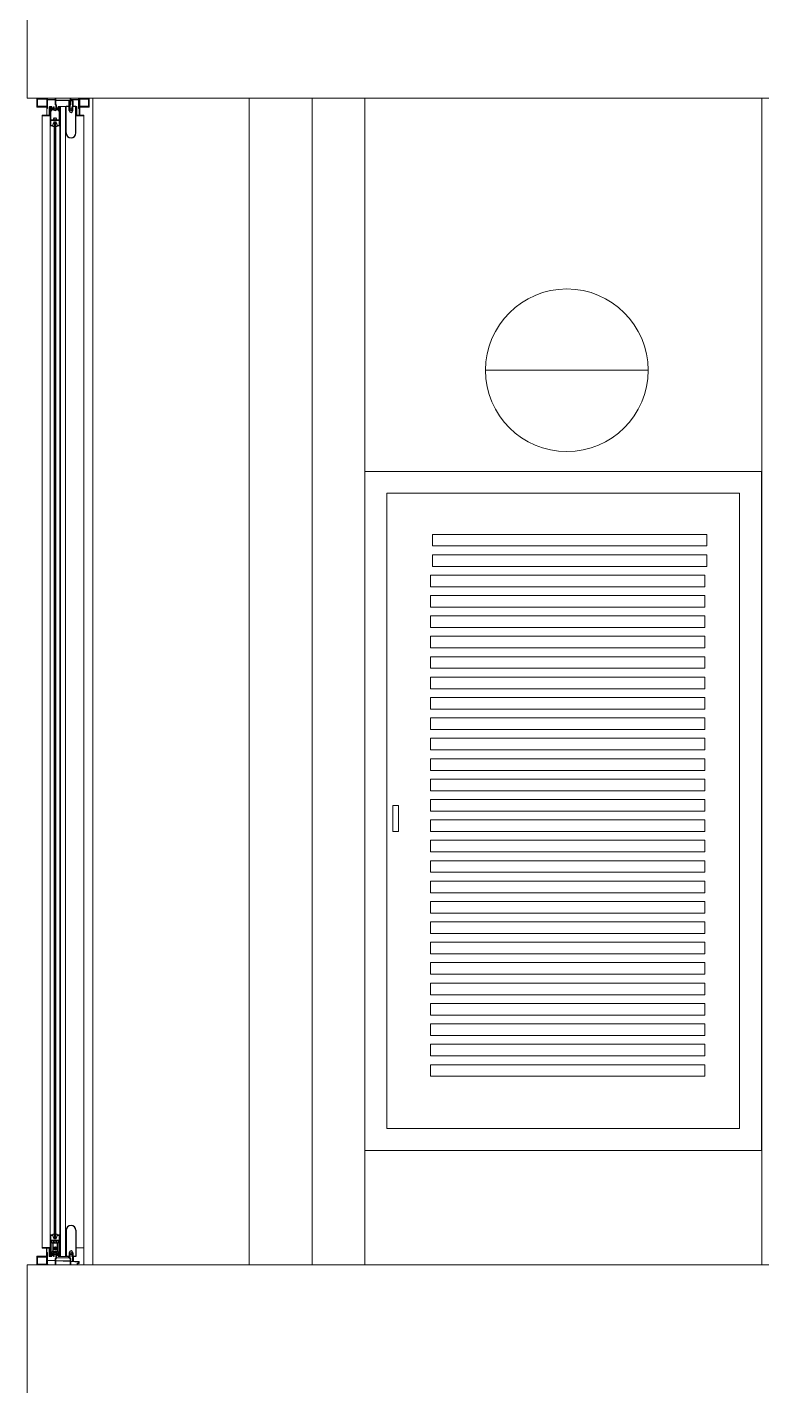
# Model space of a CAD drawing. Extents: x 1270 to 1442, y 932 to 1016.
# Drawn here: x 1407.748 to 1409.424, y 968.792 to 971.89 of the extents above; entities that cross this region are included whole.
import ezdxf

# ---------------------------------------------------------------- set-up
doc = ezdxf.new("R2010")
doc.units = 0
doc.header["$MEASUREMENT"] = 0
for name, color, linetype, lineweight in [('arquitecturapasito', 252, 'Continuous', 5), ('puertas', 34, 'Continuous', 9), ('ventanas', 4, 'Continuous', 9)]:
    doc.layers.add(name, color=color, linetype=linetype, lineweight=lineweight)
for name, color, linetype in [('GUIATAPA', 7, 'Continuous'), ('REFEREN', 1, 'Continuous'), ('VIDRIOS', 4, 'Continuous')]:
    doc.layers.add(name, color=color, linetype=linetype)

msp = doc.modelspace()

# ---------------------------------------------------------------- linework, layer by layer
at = {"layer": 'arquitecturapasito', "color": 252}
for p, q in [((1407.7484, 971.7279), (1407.7484, 972.1279)), ((1407.7484, 971.7279), (1418.9704, 971.7279)), ((1407.8983, 971.7279), (1407.8983, 969.0679)), ((1408.2545, 969.0679), (1408.2545, 971.7279)), ((1408.3983, 971.7279), (1408.3983, 969.0679)), ((1408.5185, 971.7279), (1408.5185, 969.0679)), ((1408.5186, 969.0679), (1408.5186, 971.7279)), ((1409.4235, 971.7279), (1409.4235, 969.0679)), ((1408.7935, 971.1077), (1409.1643, 971.1077)), ((1407.7484, 969.0679), (1418.9704, 969.0679)), ((1407.7484, 968.6679), (1407.7484, 969.0679))]:
    msp.add_line(p, q, dxfattribs=at)
msp.add_circle((1408.9789, 971.1077), 0.1854, dxfattribs=at)
at = {"layer": 'GUIATAPA'}
for p, q in [((1407.8375, 971.6488), (1407.8375, 971.7089)), ((1407.8442, 971.7089), (1407.8375, 971.7089)), ((1407.8442, 971.7), (1407.8442, 971.7089)), ((1407.8593, 971.7089), (1407.8525, 971.7089)), ((1407.8525, 971.7), (1407.8525, 971.7089)), ((1407.8593, 971.6488), (1407.8593, 971.7089)), ((1407.8375, 969.147), (1407.8375, 969.0869)), ((1407.8593, 969.147), (1407.8593, 969.0869)), ((1407.8442, 969.0869), (1407.8375, 969.0869)), ((1407.8442, 969.0957), (1407.8442, 969.0869)), ((1407.8525, 969.0957), (1407.8525, 969.0869)), ((1407.8593, 969.0869), (1407.8525, 969.0869))]:
    msp.add_line(p, q, dxfattribs=at)
for centre, radius, start, end in [((1407.8484, 971.7), 0.00415, 180, 0), ((1407.8484, 971.6488), 0.0109, 180, 0), ((1407.8484, 969.147), 0.0109, 0, 180), ((1407.8484, 969.0957), 0.00415, 0, 180)]:
    msp.add_arc(centre, radius, start, end, dxfattribs=at)
at = {"layer": 'puertas'}
for p, q in [((1408.5186, 969.3289), (1408.5186, 970.8773)), ((1408.5186, 970.8773), (1409.4228, 970.8773)), ((1409.4228, 969.3289), (1409.4228, 970.8773)), ((1408.5686, 969.3789), (1408.5686, 970.8273)), ((1408.5686, 970.8273), (1409.3728, 970.8273)), ((1409.3728, 969.3789), (1409.3728, 970.8273)), ((1408.6729, 970.7337), (1409.2983, 970.7337)), ((1408.6729, 970.7072), (1408.6729, 970.7337)), ((1409.2983, 970.7337), (1409.2983, 970.7072)), ((1409.2983, 970.7072), (1408.6729, 970.7072)), ((1408.6729, 970.6872), (1409.2983, 970.6872)), ((1408.6729, 970.6607), (1408.6729, 970.6872)), ((1409.2983, 970.6872), (1409.2983, 970.6607)), ((1408.6683, 970.6407), (1409.2937, 970.6407)), ((1408.6683, 970.6142), (1408.6683, 970.6407)), ((1409.2983, 970.6607), (1408.6729, 970.6607)), ((1409.2937, 970.6407), (1409.2937, 970.6142)), ((1409.2937, 970.6142), (1408.6683, 970.6142)), ((1408.6683, 970.5942), (1409.2937, 970.5942)), ((1408.6683, 970.5677), (1408.6683, 970.5942)), ((1409.2937, 970.5942), (1409.2937, 970.5677)), ((1409.2937, 970.5677), (1408.6683, 970.5677)), ((1408.6683, 970.5477), (1409.2937, 970.5477)), ((1408.6683, 970.5212), (1408.6683, 970.5477)), ((1409.2937, 970.5477), (1409.2937, 970.5212)), ((1409.2937, 970.5212), (1408.6683, 970.5212)), ((1408.6683, 970.5012), (1409.2937, 970.5012)), ((1408.6683, 970.4747), (1408.6683, 970.5012)), ((1409.2937, 970.5012), (1409.2937, 970.4747)), ((1409.2937, 970.4747), (1408.6683, 970.4747)), ((1408.6683, 970.4547), (1409.2937, 970.4547)), ((1408.6683, 970.4282), (1408.6683, 970.4547)), ((1409.2937, 970.4547), (1409.2937, 970.4282)), ((1409.2937, 970.4282), (1408.6683, 970.4282)), ((1408.6683, 970.4082), (1409.2937, 970.4082)), ((1408.6683, 970.3817), (1408.6683, 970.4082)), ((1409.2937, 970.4082), (1409.2937, 970.3817)), ((1409.2937, 970.3817), (1408.6683, 970.3817)), ((1408.6683, 970.3617), (1409.2937, 970.3617)), ((1408.6683, 970.3351), (1408.6683, 970.3617)), ((1409.2937, 970.3617), (1409.2937, 970.3351)), ((1409.2937, 970.3351), (1408.6683, 970.3351)), ((1408.6683, 970.3151), (1409.2937, 970.3151)), ((1408.6683, 970.2886), (1408.6683, 970.3151)), ((1409.2937, 970.3151), (1409.2937, 970.2886)), ((1409.2937, 970.2886), (1408.6683, 970.2886)), ((1408.6683, 970.2686), (1409.2937, 970.2686)), ((1408.6683, 970.2421), (1408.6683, 970.2686)), ((1409.2937, 970.2686), (1409.2937, 970.2421)), ((1409.2937, 970.2421), (1408.6683, 970.2421)), ((1408.6683, 970.2221), (1409.2937, 970.2221)), ((1408.6683, 970.1956), (1408.6683, 970.2221)), ((1409.2937, 970.2221), (1409.2937, 970.1956)), ((1409.2937, 970.1956), (1408.6683, 970.1956)), ((1408.6683, 970.1756), (1409.2937, 970.1756)), ((1408.6683, 970.1491), (1408.6683, 970.1756)), ((1409.2937, 970.1756), (1409.2937, 970.1491)), ((1409.2937, 970.1491), (1408.6683, 970.1491)), ((1408.5825, 970.1155), (1408.595, 970.1155)), ((1408.5825, 970.0564), (1408.5825, 970.1155)), ((1408.595, 970.1155), (1408.595, 970.0564)), ((1408.6683, 970.1291), (1409.2937, 970.1291)), ((1408.6683, 970.1026), (1408.6683, 970.1291)), ((1409.2937, 970.1291), (1409.2937, 970.1026)), ((1409.2937, 970.1026), (1408.6683, 970.1026)), ((1408.6683, 970.0826), (1409.2937, 970.0826)), ((1408.6683, 970.0561), (1408.6683, 970.0826)), ((1409.2937, 970.0826), (1409.2937, 970.0561)), ((1408.595, 970.0564), (1408.5825, 970.0564)), ((1409.2937, 970.0561), (1408.6683, 970.0561)), ((1408.6683, 970.0361), (1409.2937, 970.0361)), ((1408.6683, 970.0096), (1408.6683, 970.0361)), ((1409.2937, 970.0361), (1409.2937, 970.0096)), ((1409.2937, 970.0096), (1408.6683, 970.0096)), ((1408.6683, 969.9896), (1409.2937, 969.9896)), ((1408.6683, 969.9631), (1408.6683, 969.9896)), ((1409.2937, 969.9896), (1409.2937, 969.9631)), ((1409.2937, 969.9631), (1408.6683, 969.9631)), ((1408.6683, 969.9431), (1409.2937, 969.9431)), ((1408.6683, 969.9166), (1408.6683, 969.9431)), ((1409.2937, 969.9431), (1409.2937, 969.9166)), ((1409.2937, 969.9166), (1408.6683, 969.9166)), ((1408.6683, 969.8966), (1409.2937, 969.8966)), ((1408.6683, 969.8701), (1408.6683, 969.8966)), ((1409.2937, 969.8966), (1409.2937, 969.8701)), ((1409.2937, 969.8701), (1408.6683, 969.8701)), ((1408.6683, 969.8501), (1409.2937, 969.8501)), ((1408.6683, 969.8236), (1408.6683, 969.8501)), ((1409.2937, 969.8501), (1409.2937, 969.8236)), ((1409.2937, 969.8236), (1408.6683, 969.8236)), ((1408.6683, 969.8036), (1409.2937, 969.8036)), ((1408.6683, 969.7771), (1408.6683, 969.8036)), ((1409.2937, 969.8036), (1409.2937, 969.7771)), ((1409.2937, 969.7771), (1408.6683, 969.7771)), ((1408.6683, 969.7571), (1409.2937, 969.7571)), ((1408.6683, 969.7306), (1408.6683, 969.7571)), ((1409.2937, 969.7571), (1409.2937, 969.7306)), ((1409.2937, 969.7306), (1408.6683, 969.7306)), ((1408.6683, 969.7106), (1409.2937, 969.7106)), ((1408.6683, 969.684), (1408.6683, 969.7106)), ((1409.2937, 969.7106), (1409.2937, 969.684)), ((1409.2937, 969.684), (1408.6683, 969.684)), ((1408.6683, 969.664), (1409.2937, 969.664)), ((1408.6683, 969.6375), (1408.6683, 969.664)), ((1409.2937, 969.664), (1409.2937, 969.6375)), ((1409.2937, 969.6375), (1408.6683, 969.6375)), ((1408.6683, 969.6175), (1409.2937, 969.6175)), ((1408.6683, 969.591), (1408.6683, 969.6175)), ((1409.2937, 969.6175), (1409.2937, 969.591)), ((1409.2937, 969.591), (1408.6683, 969.591)), ((1408.6683, 969.571), (1409.2937, 969.571)), ((1408.6683, 969.5445), (1408.6683, 969.571)), ((1409.2937, 969.571), (1409.2937, 969.5445)), ((1409.2937, 969.5445), (1408.6683, 969.5445)), ((1408.6683, 969.5245), (1409.2937, 969.5245)), ((1408.6683, 969.498), (1408.6683, 969.5245)), ((1409.2937, 969.5245), (1409.2937, 969.498)), ((1409.2937, 969.498), (1408.6683, 969.498)), ((1409.3728, 969.3789), (1408.5686, 969.3789)), ((1409.4228, 969.3289), (1408.5186, 969.3289))]:
    msp.add_line(p, q, dxfattribs=at)
at = {"layer": 'REFEREN'}
for p, q in [((1407.8025, 971.7076), (1407.8025, 971.7007)), ((1407.8033, 971.7076), (1407.8025, 971.7076)), ((1407.8025, 971.7007), (1407.8033, 971.7007)), ((1407.8033, 971.7007), (1407.8033, 971.7076)), ((1407.8204, 971.7007), (1407.8204, 971.7076)), ((1407.8204, 971.7076), (1407.8212, 971.7076)), ((1407.8212, 971.7007), (1407.8204, 971.7007)), ((1407.8212, 971.7076), (1407.8212, 971.7007)), ((1407.8025, 969.0951), (1407.8025, 969.0882)), ((1407.8033, 969.0951), (1407.8025, 969.0951)), ((1407.8025, 969.0882), (1407.8033, 969.0882)), ((1407.8033, 969.0882), (1407.8033, 969.0951)), ((1407.8204, 969.0882), (1407.8204, 969.0951)), ((1407.8204, 969.0951), (1407.8212, 969.0951)), ((1407.8212, 969.0882), (1407.8204, 969.0882)), ((1407.8212, 969.0951), (1407.8212, 969.0882))]:
    msp.add_line(p, q, dxfattribs=at)
for centre, radius, start, end in [((1407.8057, 971.7121), 0.00597, 246.6273, 303.8996), ((1407.8057, 971.7119), 0.00597, 246.6273, 303.8996), ((1407.8057, 971.7115), 0.00597, 246.6273, 303.8996), ((1407.8059, 971.7152), 0.00977, 254.835, 288.7448), ((1407.8058, 971.7173), 0.0122, 258.1832, 285.2584), ((1407.8055, 971.7205), 0.0155, 262.2061, 283.141), ((1407.8061, 971.7263), 0.0216, 262.7637, 277.9281), ((1407.8063, 971.7707), 0.0663, 267.4255, 272.3498), ((1407.839, 973.8397), 2.1358, 269.0443, 269.197), ((1407.8053, 971.6376), 0.0663, 86.7939, 91.7169), ((1407.8052, 971.688), 0.0153, 75.5606, 96.9965), ((1407.8058, 971.6952), 0.00798, 66.1874, 108.0388), ((1407.8058, 971.6931), 0.00979, 70.4331, 104.2887), ((1407.8057, 971.6967), 0.00597, 56.1004, 113.3727), ((1407.8057, 971.6965), 0.00597, 56.1004, 113.3727), ((1407.8057, 971.6962), 0.00597, 56.1004, 113.3727), ((1407.8057, 971.6818), 0.0218, 81.2955, 96.1858), ((1407.8181, 971.7121), 0.00597, 236.1004, 293.3727), ((1407.8181, 971.7119), 0.00597, 236.1004, 293.3727), ((1407.8181, 971.7115), 0.00597, 236.1004, 293.3727), ((1407.8179, 971.7152), 0.00977, 251.2552, 285.165), ((1407.8179, 971.7173), 0.0122, 254.7416, 281.8168), ((1407.8177, 971.7263), 0.0216, 262.0719, 277.2363), ((1407.8175, 971.7707), 0.0663, 267.6502, 272.5745), ((1407.7848, 973.8397), 2.1358, 270.803, 270.9557), ((1407.8185, 971.6376), 0.0663, 88.2831, 93.2061), ((1407.818, 971.6818), 0.0218, 83.8142, 98.7045), ((1407.8186, 971.688), 0.0153, 83.0035, 104.4394), ((1407.818, 971.6952), 0.00798, 71.9612, 113.8126), ((1407.818, 971.6931), 0.00979, 75.7113, 109.5669), ((1407.8181, 971.6967), 0.00597, 66.6273, 123.8996), ((1407.8181, 971.6965), 0.00597, 66.6273, 123.8996), ((1407.8181, 971.6962), 0.00597, 66.6273, 123.8996), ((1407.8183, 971.7205), 0.0155, 256.859, 277.7939), ((1407.8057, 969.0996), 0.00597, 246.6273, 303.8996), ((1407.8057, 969.0994), 0.00597, 246.6273, 303.8996), ((1407.8057, 969.099), 0.00597, 246.6273, 303.8996), ((1407.8059, 969.1027), 0.00977, 254.835, 288.7448), ((1407.8058, 969.1048), 0.0122, 258.1832, 285.2584), ((1407.8055, 969.108), 0.0155, 262.2061, 283.141), ((1407.8061, 969.1138), 0.0216, 262.7637, 277.9281), ((1407.8063, 969.1582), 0.0663, 267.4255, 272.3498), ((1407.839, 971.2272), 2.1358, 269.0443, 269.197), ((1407.8053, 969.0251), 0.0663, 86.7939, 91.7169), ((1407.8052, 969.0755), 0.0153, 75.5606, 96.9965), ((1407.8058, 969.0827), 0.00798, 66.1874, 108.0388), ((1407.8058, 969.0806), 0.00979, 70.4331, 104.2887), ((1407.8057, 969.0842), 0.00597, 56.1004, 113.3727), ((1407.8057, 969.084), 0.00597, 56.1004, 113.3727), ((1407.8057, 969.0837), 0.00597, 56.1004, 113.3727), ((1407.8057, 969.0693), 0.0218, 81.2955, 96.1858), ((1407.8181, 969.0996), 0.00597, 236.1004, 293.3727), ((1407.8181, 969.0994), 0.00597, 236.1004, 293.3727), ((1407.8181, 969.099), 0.00597, 236.1004, 293.3727), ((1407.8179, 969.1027), 0.00977, 251.2552, 285.165), ((1407.8179, 969.1048), 0.0122, 254.7416, 281.8168), ((1407.8177, 969.1138), 0.0216, 262.0719, 277.2363), ((1407.8175, 969.1582), 0.0663, 267.6502, 272.5745), ((1407.7848, 971.2272), 2.1358, 270.803, 270.9557), ((1407.8185, 969.0251), 0.0663, 88.2831, 93.2061), ((1407.818, 969.0693), 0.0218, 83.8142, 98.7045), ((1407.8186, 969.0755), 0.0153, 83.0035, 104.4394), ((1407.818, 969.0827), 0.00798, 71.9612, 113.8126), ((1407.818, 969.0806), 0.00979, 75.7113, 109.5669), ((1407.8181, 969.0842), 0.00597, 66.6273, 123.8996), ((1407.8181, 969.084), 0.00597, 66.6273, 123.8996), ((1407.8181, 969.0837), 0.00597, 66.6273, 123.8996), ((1407.8183, 969.108), 0.0155, 256.859, 277.7939)]:
    msp.add_arc(centre, radius, start, end, dxfattribs=at)
at = {"layer": 'ventanas'}
for p, q in [((1407.7701, 971.7279), (1407.7701, 971.7096)), ((1407.7701, 971.7279), (1407.7934, 971.7279)), ((1407.7721, 971.7259), (1407.7721, 971.7099)), ((1407.7721, 971.7259), (1407.7934, 971.7259)), ((1407.8682, 971.7279), (1407.7934, 971.7279)), ((1407.7934, 971.7259), (1407.7934, 971.7099)), ((1407.8434, 971.7224), (1407.8534, 971.7224)), ((1407.8434, 971.7089), (1407.8434, 971.7224)), ((1407.8451, 971.6975), (1407.8451, 971.7224)), ((1407.8517, 971.6975), (1407.8517, 971.7224)), ((1407.8534, 971.7089), (1407.8534, 971.7224)), ((1407.8669, 971.7279), (1407.8669, 971.6894)), ((1407.8901, 971.7279), (1407.8682, 971.7279)), ((1407.8682, 971.7259), (1407.8682, 971.7099)), ((1407.8881, 971.7259), (1407.8682, 971.7259)), ((1407.8881, 971.7259), (1407.8881, 971.7099)), ((1407.8901, 971.7279), (1407.8901, 971.7096)), ((1407.7719, 971.7079), (1407.7934, 971.7079)), ((1407.7721, 971.7099), (1407.7934, 971.7099)), ((1407.7824, 971.6879), (1407.7824, 971.5227)), ((1407.8002, 971.6879), (1407.7824, 971.6879)), ((1407.8002, 971.6879), (1407.7824, 971.6879)), ((1407.7977, 971.6894), (1407.7834, 971.6894)), ((1407.7934, 971.7079), (1407.7934, 971.6894)), ((1407.7987, 971.7079), (1407.7987, 971.6904)), ((1407.8002, 971.7089), (1407.7997, 971.7089)), ((1407.8007, 971.7089), (1407.8002, 971.7089)), ((1407.8002, 971.6879), (1407.8002, 971.7089)), ((1407.8007, 971.7089), (1407.8007, 971.5227)), ((1407.8231, 971.7089), (1407.8231, 971.5227)), ((1407.8231, 971.7089), (1407.8244, 971.7089)), ((1407.8244, 971.7089), (1407.8244, 971.5227)), ((1407.8244, 971.7089), (1407.8442, 971.7089)), ((1407.8359, 971.7089), (1407.8359, 971.5227)), ((1407.8601, 971.7089), (1407.8593, 971.7089)), ((1407.8601, 971.7089), (1407.8601, 971.6879)), ((1407.8601, 971.7089), (1407.8606, 971.7089)), ((1407.8601, 971.6879), (1407.8779, 971.6879)), ((1407.8616, 971.7079), (1407.8616, 971.6904)), ((1407.8626, 971.6894), (1407.8769, 971.6894)), ((1407.8881, 971.7099), (1407.8682, 971.7099)), ((1407.8682, 971.7079), (1407.8682, 971.6894)), ((1407.8883, 971.7079), (1407.8682, 971.7079)), ((1407.8779, 971.6879), (1407.8779, 971.5227)), ((1407.8066, 971.6649), (1407.8059, 971.6649)), ((1407.8064, 971.6662), (1407.8066, 971.6662)), ((1407.8071, 971.6657), (1407.8071, 971.6654)), ((1407.8142, 971.6739), (1407.8096, 971.6739)), ((1407.8167, 971.6654), (1407.8167, 971.6657)), ((1407.8172, 971.6662), (1407.8174, 971.6662)), ((1407.8179, 971.6649), (1407.8172, 971.6649)), ((1407.7824, 971.5227), (1407.7824, 970.9972)), ((1407.8007, 971.5227), (1407.8007, 970.9972)), ((1407.8231, 971.5227), (1407.8231, 970.9972)), ((1407.8244, 971.5227), (1407.8244, 970.9972)), ((1407.8359, 971.5227), (1407.8359, 970.9972)), ((1407.8779, 971.5227), (1407.8779, 970.9972)), ((1407.7824, 970.9972), (1407.7824, 969.657)), ((1407.8007, 970.9972), (1407.8007, 969.657)), ((1407.8231, 970.9972), (1407.8231, 969.657)), ((1407.8244, 970.9972), (1407.8244, 969.657)), ((1407.8359, 970.9972), (1407.8359, 969.657)), ((1407.8779, 970.9972), (1407.8779, 969.657)), ((1407.7824, 969.657), (1407.7824, 969.1079)), ((1407.8007, 969.657), (1407.8007, 969.2205)), ((1407.8231, 969.657), (1407.8231, 969.2205)), ((1407.8244, 969.657), (1407.8244, 969.0869)), ((1407.8359, 969.657), (1407.8359, 969.0869)), ((1407.8779, 969.657), (1407.8779, 969.0679)), ((1407.7824, 969.2205), (1407.7824, 969.1075)), ((1407.8007, 969.2205), (1407.8007, 969.0869)), ((1407.8231, 969.2205), (1407.8231, 969.0869)), ((1407.8066, 969.1365), (1407.8059, 969.1365)), ((1407.8064, 969.1352), (1407.8066, 969.1352)), ((1407.8071, 969.1357), (1407.8071, 969.136)), ((1407.8142, 969.1275), (1407.8096, 969.1275)), ((1407.8167, 969.136), (1407.8167, 969.1357)), ((1407.8179, 969.1365), (1407.8172, 969.1365)), ((1407.8172, 969.1352), (1407.8174, 969.1352)), ((1407.7701, 969.0679), (1407.7701, 969.0862)), ((1407.7719, 969.0879), (1407.7921, 969.0879)), ((1407.7721, 969.0699), (1407.7721, 969.0859)), ((1407.7721, 969.0859), (1407.7921, 969.0859)), ((1407.8002, 969.1079), (1407.7824, 969.1079)), ((1407.8002, 969.1079), (1407.7824, 969.1079)), ((1407.7824, 969.1079), (1407.7824, 969.1074)), ((1407.7977, 969.1064), (1407.7834, 969.1064)), ((1407.7921, 969.0679), (1407.7921, 969.1064)), ((1407.7934, 969.0679), (1407.7934, 969.1064)), ((1407.7987, 969.0879), (1407.7987, 969.1054)), ((1407.8006, 969.0869), (1407.7994, 969.0869)), ((1407.8015, 969.0869), (1407.7994, 969.0869)), ((1407.8002, 969.0869), (1407.7997, 969.0869)), ((1407.8002, 969.0869), (1407.8002, 969.1079)), ((1407.8002, 969.0869), (1407.8002, 969.1079)), ((1407.8007, 969.0869), (1407.8002, 969.0869)), ((1407.8002, 969.0869), (1407.8006, 969.0869)), ((1407.8223, 969.0869), (1407.8244, 969.0869)), ((1407.8359, 969.0869), (1407.8244, 969.0869)), ((1407.8375, 969.0869), (1407.8359, 969.0869)), ((1407.843, 969.0869), (1407.843, 969.0839)), ((1407.8452, 969.0946), (1407.8452, 969.0827)), ((1407.8516, 969.0946), (1407.8516, 969.0766)), ((1407.8538, 969.0869), (1407.8538, 969.0764)), ((1407.8593, 969.1069), (1407.8779, 969.1069)), ((1407.7701, 969.0679), (1407.7921, 969.0679)), ((1407.7721, 969.0699), (1407.7921, 969.0699)), ((1407.8682, 969.0679), (1407.7921, 969.0679)), ((1407.8139, 969.0817), (1407.8139, 969.0786)), ((1407.815, 969.0826), (1407.814, 969.0819)), ((1407.8142, 969.0783), (1407.846, 969.077)), ((1407.845, 969.0839), (1407.8152, 969.0839)), ((1407.8152, 969.0839), (1407.8152, 969.0831)), ((1407.845, 969.0831), (1407.845, 969.0839)), ((1407.8463, 969.0819), (1407.8452, 969.0826)), ((1407.8463, 969.0773), (1407.8463, 969.0817)), ((1407.8629, 969.0679), (1407.8779, 969.0679))]:
    msp.add_line(p, q, dxfattribs=at)
at = {"layer": 'ventanas', "color": 7}
for p, q in [((1407.7936, 971.7051), (1407.7936, 971.7274)), ((1407.7941, 971.7279), (1407.7944, 971.7279)), ((1407.7949, 971.7274), (1407.7949, 971.7259)), ((1407.7949, 971.7236), (1407.7949, 971.7051)), ((1407.7954, 971.7254), (1407.8119, 971.7254)), ((1407.8119, 971.7241), (1407.7954, 971.7241)), ((1407.8124, 971.7259), (1407.8124, 971.7274)), ((1407.8124, 971.7135), (1407.8124, 971.7236)), ((1407.8129, 971.7279), (1407.8132, 971.7279)), ((1407.8137, 971.7274), (1407.8137, 971.7244)), ((1407.8137, 971.7221), (1407.8137, 971.7141)), ((1407.8142, 971.7239), (1407.846, 971.7239)), ((1407.846, 971.7226), (1407.8142, 971.7226)), ((1407.8465, 971.7244), (1407.8465, 971.7274)), ((1407.8465, 971.7141), (1407.8465, 971.7221)), ((1407.847, 971.7279), (1407.8473, 971.7279)), ((1407.8478, 971.7274), (1407.8478, 971.7259)), ((1407.8478, 971.7236), (1407.8478, 971.7135)), ((1407.8483, 971.7254), (1407.8649, 971.7254)), ((1407.8649, 971.7241), (1407.8483, 971.7241)), ((1407.8654, 971.7259), (1407.8654, 971.7274)), ((1407.8654, 971.7051), (1407.8654, 971.7236)), ((1407.8659, 971.7279), (1407.8662, 971.7279)), ((1407.8667, 971.7274), (1407.8667, 971.7051)), ((1407.7944, 971.7046), (1407.7941, 971.7046)), ((1407.801, 971.7084), (1407.801, 971.6654)), ((1407.8041, 971.7089), (1407.8015, 971.7089)), ((1407.8023, 971.7009), (1407.8023, 971.7074)), ((1407.8023, 971.6794), (1407.8023, 971.6989)), ((1407.8028, 971.7079), (1407.8031, 971.7079)), ((1407.8031, 971.7004), (1407.8028, 971.7004)), ((1407.8028, 971.6994), (1407.8041, 971.6994)), ((1407.8036, 971.7074), (1407.8036, 971.7069)), ((1407.8036, 971.7014), (1407.8036, 971.7009)), ((1407.8046, 971.7069), (1407.8046, 971.7084)), ((1407.8046, 971.6999), (1407.8046, 971.7014)), ((1407.8087, 971.7007), (1407.8087, 971.7082)), ((1407.8119, 971.6996), (1407.8087, 971.7007)), ((1407.8091, 971.7086), (1407.8096, 971.7086)), ((1407.81, 971.7082), (1407.81, 971.7055)), ((1407.8102, 971.7051), (1407.8107, 971.7047)), ((1407.815, 971.7007), (1407.8119, 971.6996)), ((1407.8136, 971.7122), (1407.8126, 971.7132)), ((1407.8131, 971.7047), (1407.8136, 971.7051)), ((1407.8137, 971.7055), (1407.8137, 971.7118)), ((1407.8139, 971.7137), (1407.8149, 971.7127)), ((1407.815, 971.7124), (1407.815, 971.7007)), ((1407.8192, 971.7084), (1407.8192, 971.7069)), ((1407.8192, 971.7014), (1407.8192, 971.6999)), ((1407.8223, 971.7089), (1407.8197, 971.7089)), ((1407.8197, 971.6994), (1407.821, 971.6994)), ((1407.8202, 971.7069), (1407.8202, 971.7074)), ((1407.8202, 971.7009), (1407.8202, 971.7014)), ((1407.8207, 971.7079), (1407.821, 971.7079)), ((1407.821, 971.7004), (1407.8207, 971.7004)), ((1407.8215, 971.7074), (1407.8215, 971.7009)), ((1407.8215, 971.6989), (1407.8215, 971.6794)), ((1407.8228, 971.6654), (1407.8228, 971.7084)), ((1407.8452, 971.7007), (1407.8452, 971.7124)), ((1407.8484, 971.6996), (1407.8452, 971.7007)), ((1407.8454, 971.7127), (1407.8464, 971.7137)), ((1407.8465, 971.7118), (1407.8465, 971.7055)), ((1407.8477, 971.7132), (1407.8467, 971.7122)), ((1407.8467, 971.7051), (1407.8472, 971.7047)), ((1407.8515, 971.7007), (1407.8484, 971.6996)), ((1407.8496, 971.7047), (1407.8501, 971.7051)), ((1407.8502, 971.7055), (1407.8502, 971.7082)), ((1407.8506, 971.7086), (1407.8511, 971.7086)), ((1407.8515, 971.7082), (1407.8515, 971.7007)), ((1407.8662, 971.7046), (1407.8659, 971.7046)), ((1407.8015, 971.6649), (1407.8066, 971.6649)), ((1407.8023, 971.6667), (1407.8023, 971.6764)), ((1407.808, 971.6789), (1407.8028, 971.6789)), ((1407.8028, 971.6769), (1407.8114, 971.6769)), ((1407.8066, 971.6662), (1407.8028, 971.6662)), ((1407.8071, 971.6654), (1407.8071, 971.6657)), ((1407.8085, 971.681), (1407.8085, 971.6794)), ((1407.8101, 971.6834), (1407.8097, 971.6834)), ((1407.8098, 971.6794), (1407.8098, 971.681)), ((1407.8135, 971.6789), (1407.8103, 971.6789)), ((1407.8117, 971.677), (1407.8119, 971.6772)), ((1407.8119, 971.6772), (1407.8121, 971.677)), ((1407.8124, 971.6769), (1407.821, 971.6769)), ((1407.8141, 971.6834), (1407.8137, 971.6834)), ((1407.814, 971.681), (1407.814, 971.6794)), ((1407.8153, 971.6794), (1407.8153, 971.681)), ((1407.821, 971.6789), (1407.8158, 971.6789)), ((1407.8167, 971.6657), (1407.8167, 971.6654)), ((1407.821, 971.6662), (1407.8172, 971.6662)), ((1407.8172, 971.6649), (1407.8223, 971.6649)), ((1407.8215, 971.6764), (1407.8215, 971.6667)), ((1407.801, 969.136), (1407.801, 969.0874)), ((1407.8066, 969.1365), (1407.8015, 969.1365)), ((1407.8023, 969.125), (1407.8023, 969.1347)), ((1407.8023, 969.1214), (1407.8023, 969.122)), ((1407.8023, 969.0969), (1407.8023, 969.1194)), ((1407.8028, 969.1352), (1407.8065, 969.1352)), ((1407.8114, 969.1245), (1407.8028, 969.1245)), ((1407.8028, 969.1225), (1407.808, 969.1225)), ((1407.8035, 969.1209), (1407.8028, 969.1209)), ((1407.8028, 969.1199), (1407.8035, 969.1199)), ((1407.804, 969.1204), (1407.804, 969.1204)), ((1407.8065, 969.1352), (1407.8066, 969.1352)), ((1407.8071, 969.1357), (1407.8071, 969.136)), ((1407.8085, 969.122), (1407.8085, 969.1204)), ((1407.8097, 969.118), (1407.8101, 969.118)), ((1407.8098, 969.1204), (1407.8098, 969.122)), ((1407.8103, 969.1225), (1407.8135, 969.1225)), ((1407.8119, 969.1242), (1407.8117, 969.1244)), ((1407.8121, 969.1244), (1407.8119, 969.1242)), ((1407.821, 969.1245), (1407.8124, 969.1245)), ((1407.8137, 969.118), (1407.8141, 969.118)), ((1407.814, 969.122), (1407.814, 969.1204)), ((1407.8153, 969.1204), (1407.8153, 969.122)), ((1407.8158, 969.1225), (1407.821, 969.1225)), ((1407.8167, 969.136), (1407.8167, 969.1357)), ((1407.8223, 969.1365), (1407.8172, 969.1365)), ((1407.8172, 969.1352), (1407.821, 969.1352)), ((1407.8198, 969.1204), (1407.8198, 969.1204)), ((1407.821, 969.1209), (1407.8203, 969.1209)), ((1407.8203, 969.1199), (1407.821, 969.1199)), ((1407.8215, 969.1347), (1407.8215, 969.125)), ((1407.8215, 969.122), (1407.8215, 969.1214)), ((1407.8215, 969.1194), (1407.8215, 969.0969)), ((1407.8228, 969.0874), (1407.8228, 969.136)), ((1407.7936, 969.0684), (1407.7936, 969.0957)), ((1407.7941, 969.0962), (1407.7944, 969.0962)), ((1407.7949, 969.0957), (1407.7949, 969.0795)), ((1407.8015, 969.0869), (1407.8041, 969.0869)), ((1407.8023, 969.0884), (1407.8023, 969.0949)), ((1407.8041, 969.0964), (1407.8028, 969.0964)), ((1407.8028, 969.0954), (1407.8031, 969.0954)), ((1407.8031, 969.0879), (1407.8028, 969.0879)), ((1407.8036, 969.0949), (1407.8036, 969.0944)), ((1407.8036, 969.0889), (1407.8036, 969.0884)), ((1407.8046, 969.0944), (1407.8046, 969.0959)), ((1407.8046, 969.0874), (1407.8046, 969.0889)), ((1407.8087, 969.095), (1407.8119, 969.0962)), ((1407.8087, 969.0876), (1407.8087, 969.095)), ((1407.8096, 969.0872), (1407.8091, 969.0872)), ((1407.81, 969.0902), (1407.81, 969.0876)), ((1407.8107, 969.0911), (1407.8102, 969.0906)), ((1407.8119, 969.0962), (1407.815, 969.095)), ((1407.8136, 969.0906), (1407.8131, 969.0911)), ((1407.8137, 969.0839), (1407.8137, 969.0902)), ((1407.815, 969.095), (1407.815, 969.0834)), ((1407.8192, 969.0959), (1407.8192, 969.0944)), ((1407.8192, 969.0889), (1407.8192, 969.0874)), ((1407.821, 969.0964), (1407.8197, 969.0964)), ((1407.8197, 969.0869), (1407.8223, 969.0869)), ((1407.8202, 969.0944), (1407.8202, 969.0949)), ((1407.8202, 969.0884), (1407.8202, 969.0889)), ((1407.8207, 969.0954), (1407.821, 969.0954)), ((1407.821, 969.0879), (1407.8207, 969.0879)), ((1407.8215, 969.0949), (1407.8215, 969.0884)), ((1407.8452, 969.095), (1407.8484, 969.0962)), ((1407.8452, 969.0834), (1407.8452, 969.095)), ((1407.8465, 969.0902), (1407.8465, 969.0839)), ((1407.8472, 969.0911), (1407.8467, 969.0906)), ((1407.8484, 969.0962), (1407.8515, 969.095)), ((1407.8501, 969.0906), (1407.8496, 969.0911)), ((1407.8502, 969.0876), (1407.8502, 969.0902)), ((1407.8511, 969.0872), (1407.8506, 969.0872)), ((1407.8515, 969.095), (1407.8515, 969.0876)), ((1407.7961, 969.0679), (1407.7941, 969.0679)), ((1407.7949, 969.0772), (1407.7949, 969.0697)), ((1407.7954, 969.079), (1407.8119, 969.0783)), ((1407.812, 969.077), (1407.7954, 969.0777)), ((1407.7954, 969.0692), (1407.7961, 969.0692)), ((1407.7966, 969.0687), (1407.7966, 969.0684)), ((1407.8124, 969.0788), (1407.8124, 969.0822)), ((1407.8124, 969.0684), (1407.8124, 969.0765)), ((1407.8126, 969.0826), (1407.8136, 969.0836)), ((1407.8132, 969.0679), (1407.8129, 969.0679)), ((1407.8137, 969.0817), (1407.8137, 969.0787)), ((1407.8137, 969.0764), (1407.8137, 969.0684)), ((1407.8149, 969.083), (1407.8139, 969.082)), ((1407.8142, 969.0782), (1407.846, 969.0769)), ((1407.8461, 969.0756), (1407.8143, 969.0769)), ((1407.8464, 969.082), (1407.8454, 969.083)), ((1407.8465, 969.0774), (1407.8465, 969.0817)), ((1407.8465, 969.0684), (1407.8465, 969.0751)), ((1407.8467, 969.0836), (1407.8477, 969.0826)), ((1407.8473, 969.0679), (1407.847, 969.0679)), ((1407.8478, 969.0822), (1407.8478, 969.0773)), ((1407.8478, 969.075), (1407.8478, 969.0684)), ((1407.8483, 969.0768), (1407.8662, 969.0759)), ((1407.8649, 969.0745), (1407.8484, 969.0755)), ((1407.8624, 969.0684), (1407.8624, 969.0717)), ((1407.8629, 969.0722), (1407.8649, 969.0722)), ((1407.8632, 969.0679), (1407.8629, 969.0679)), ((1407.8637, 969.0679), (1407.8637, 969.0679)), ((1407.8662, 969.0709), (1407.8642, 969.0709)), ((1407.8654, 969.0727), (1407.8654, 969.074)), ((1407.8667, 969.0754), (1407.8667, 969.0714))]:
    msp.add_line(p, q, dxfattribs=at)
at = {"layer": 'ventanas', "linetype": 'Continuous'}
for p, q in [((1407.7824, 971.688), (1407.7838, 971.6894)), ((1407.7832, 971.6879), (1407.7847, 971.6894)), ((1407.7841, 971.6879), (1407.7856, 971.6894)), ((1407.785, 971.6879), (1407.7865, 971.6894)), ((1407.7858, 971.6879), (1407.7873, 971.6894)), ((1407.7867, 971.6879), (1407.7882, 971.6894)), ((1407.7876, 971.6879), (1407.7891, 971.6894)), ((1407.7885, 971.6879), (1407.79, 971.6894)), ((1407.7894, 971.6879), (1407.7909, 971.6894)), ((1407.7903, 971.6879), (1407.7918, 971.6894)), ((1407.7911, 971.6879), (1407.7926, 971.6894)), ((1407.792, 971.6879), (1407.7935, 971.6894)), ((1407.7929, 971.6879), (1407.7944, 971.6894)), ((1407.7938, 971.6879), (1407.7953, 971.6894)), ((1407.7947, 971.6879), (1407.7962, 971.6894)), ((1407.7956, 971.6879), (1407.7971, 971.6894)), ((1407.7964, 971.6879), (1407.798, 971.6894)), ((1407.7973, 971.6879), (1407.8002, 971.6907)), ((1407.7982, 971.6879), (1407.8002, 971.6899)), ((1407.7987, 971.7078), (1407.7998, 971.7089)), ((1407.7987, 971.7069), (1407.8002, 971.7084)), ((1407.7987, 971.706), (1407.8002, 971.7075)), ((1407.7987, 971.7052), (1407.8002, 971.7067)), ((1407.7987, 971.7043), (1407.8002, 971.7058)), ((1407.7987, 971.7034), (1407.8002, 971.7049)), ((1407.7987, 971.7025), (1407.8002, 971.704)), ((1407.7987, 971.7016), (1407.8002, 971.7031)), ((1407.7987, 971.7007), (1407.8002, 971.7022)), ((1407.7987, 971.6999), (1407.8002, 971.7014)), ((1407.7987, 971.699), (1407.8002, 971.7005)), ((1407.7987, 971.6981), (1407.8002, 971.6996)), ((1407.7987, 971.6972), (1407.8002, 971.6987)), ((1407.7987, 971.6963), (1407.8002, 971.6978)), ((1407.7987, 971.6954), (1407.8002, 971.6969)), ((1407.7987, 971.6945), (1407.8002, 971.696)), ((1407.7987, 971.6937), (1407.8002, 971.6952)), ((1407.7987, 971.6928), (1407.8002, 971.6943)), ((1407.7987, 971.6919), (1407.8002, 971.6934)), ((1407.7987, 971.691), (1407.8002, 971.6925)), ((1407.7987, 971.6901), (1407.8002, 971.6916)), ((1407.7991, 971.6879), (1407.8002, 971.689)), ((1407.8, 971.6879), (1407.8002, 971.6881)), ((1407.8601, 971.7082), (1407.8607, 971.7089)), ((1407.8601, 971.7073), (1407.8613, 971.7085)), ((1407.8601, 971.7064), (1407.8616, 971.7079)), ((1407.8601, 971.7055), (1407.8616, 971.707)), ((1407.8601, 971.7047), (1407.8616, 971.7062)), ((1407.8601, 971.7038), (1407.8616, 971.7053)), ((1407.8601, 971.7029), (1407.8616, 971.7044)), ((1407.8601, 971.702), (1407.8616, 971.7035)), ((1407.8601, 971.7011), (1407.8616, 971.7026)), ((1407.8601, 971.7002), (1407.8616, 971.7017)), ((1407.8601, 971.6994), (1407.8616, 971.7009)), ((1407.8601, 971.6985), (1407.8616, 971.7)), ((1407.8601, 971.6976), (1407.8616, 971.6991)), ((1407.8601, 971.6967), (1407.8616, 971.6982)), ((1407.8601, 971.6958), (1407.8616, 971.6973)), ((1407.8601, 971.6949), (1407.8616, 971.6964)), ((1407.8601, 971.6941), (1407.8616, 971.6956)), ((1407.8601, 971.6932), (1407.8616, 971.6947)), ((1407.8601, 971.6923), (1407.8616, 971.6938)), ((1407.8601, 971.6914), (1407.8616, 971.6929)), ((1407.8601, 971.6905), (1407.8616, 971.692)), ((1407.8601, 971.6896), (1407.8616, 971.6911)), ((1407.8601, 971.6888), (1407.8616, 971.6903)), ((1407.8601, 971.6879), (1407.8619, 971.6897)), ((1407.861, 971.6879), (1407.8625, 971.6894)), ((1407.8618, 971.6879), (1407.8633, 971.6894)), ((1407.8627, 971.6879), (1407.8642, 971.6894)), ((1407.8636, 971.6879), (1407.8651, 971.6894)), ((1407.8645, 971.6879), (1407.866, 971.6894)), ((1407.8654, 971.6879), (1407.8669, 971.6894)), ((1407.8663, 971.6879), (1407.8678, 971.6894)), ((1407.8672, 971.6879), (1407.8687, 971.6894)), ((1407.868, 971.6879), (1407.8695, 971.6894)), ((1407.8689, 971.6879), (1407.8704, 971.6894)), ((1407.8698, 971.6879), (1407.8713, 971.6894)), ((1407.8707, 971.6879), (1407.8722, 971.6894)), ((1407.8716, 971.6879), (1407.8731, 971.6894)), ((1407.8725, 971.6879), (1407.874, 971.6894)), ((1407.8733, 971.6879), (1407.8748, 971.6894)), ((1407.8742, 971.6879), (1407.8757, 971.6894)), ((1407.8751, 971.6879), (1407.8766, 971.6894)), ((1407.876, 971.6879), (1407.8773, 971.6892)), ((1407.8769, 971.6879), (1407.8778, 971.6888)), ((1407.8778, 971.6879), (1407.8779, 971.688)), ((1407.7824, 969.1078), (1407.7838, 969.1064)), ((1407.7832, 969.1079), (1407.7847, 969.1064)), ((1407.7841, 969.1079), (1407.7856, 969.1064)), ((1407.785, 969.1079), (1407.7865, 969.1064)), ((1407.7858, 969.1079), (1407.7873, 969.1064)), ((1407.7867, 969.1079), (1407.7882, 969.1064)), ((1407.7876, 969.1079), (1407.7891, 969.1064)), ((1407.7885, 969.1079), (1407.79, 969.1064)), ((1407.7894, 969.1079), (1407.7909, 969.1064)), ((1407.7903, 969.1079), (1407.7918, 969.1064)), ((1407.7911, 969.1079), (1407.7926, 969.1064)), ((1407.792, 969.1079), (1407.7935, 969.1064)), ((1407.7929, 969.1079), (1407.7944, 969.1064)), ((1407.7938, 969.1079), (1407.7953, 969.1064)), ((1407.7947, 969.1079), (1407.7962, 969.1064)), ((1407.7956, 969.1079), (1407.7971, 969.1064)), ((1407.7964, 969.1079), (1407.798, 969.1063)), ((1407.7973, 969.1079), (1407.8002, 969.105)), ((1407.7982, 969.1079), (1407.8002, 969.1059)), ((1407.7987, 969.1056), (1407.8002, 969.1041)), ((1407.7987, 969.1047), (1407.8002, 969.1032)), ((1407.7987, 969.1038), (1407.8002, 969.1023)), ((1407.7987, 969.103), (1407.8002, 969.1015)), ((1407.7987, 969.1021), (1407.8002, 969.1006)), ((1407.7987, 969.1012), (1407.8002, 969.0997)), ((1407.7987, 969.1003), (1407.8002, 969.0988)), ((1407.7987, 969.0994), (1407.8002, 969.0979)), ((1407.7987, 969.0985), (1407.8002, 969.097)), ((1407.7987, 969.0977), (1407.8002, 969.0962)), ((1407.7987, 969.0968), (1407.8002, 969.0953)), ((1407.7987, 969.0959), (1407.8002, 969.0944)), ((1407.7987, 969.095), (1407.8002, 969.0935)), ((1407.7987, 969.0941), (1407.8002, 969.0926)), ((1407.7987, 969.0932), (1407.8002, 969.0917)), ((1407.7987, 969.0923), (1407.8002, 969.0908)), ((1407.7987, 969.0915), (1407.8002, 969.09)), ((1407.7987, 969.0906), (1407.8002, 969.0891)), ((1407.7987, 969.0897), (1407.8002, 969.0882)), ((1407.7987, 969.0888), (1407.8002, 969.0873)), ((1407.7987, 969.0879), (1407.7998, 969.0869)), ((1407.7991, 969.1079), (1407.8002, 969.1068)), ((1407.8, 969.1079), (1407.8002, 969.1076))]:
    msp.add_line(p, q, dxfattribs=at)
at = {"layer": 'ventanas', "color": 4}
for p, q in [((1407.8099, 971.6729), (1407.8099, 971.5227)), ((1407.8109, 971.5227), (1407.8109, 971.6737)), ((1407.8119, 971.5227), (1407.8119, 971.6739)), ((1407.8129, 971.5227), (1407.8129, 971.6737)), ((1407.8139, 971.5227), (1407.8139, 971.6729)), ((1407.8099, 971.5227), (1407.8099, 970.9972)), ((1407.8109, 970.9972), (1407.8109, 971.5227)), ((1407.8119, 970.9972), (1407.8119, 971.5227)), ((1407.8129, 970.9972), (1407.8129, 971.5227)), ((1407.8139, 970.9972), (1407.8139, 971.5227)), ((1407.8099, 970.9972), (1407.8099, 969.657)), ((1407.8109, 970.9972), (1407.8109, 969.657)), ((1407.8119, 969.657), (1407.8119, 970.9972)), ((1407.8129, 970.9972), (1407.8129, 969.657)), ((1407.8139, 969.657), (1407.8139, 970.9972)), ((1407.8099, 969.657), (1407.8099, 969.2205)), ((1407.8109, 969.657), (1407.8109, 969.1291)), ((1407.8119, 969.2205), (1407.8119, 969.657)), ((1407.8129, 969.657), (1407.8129, 969.1291)), ((1407.8139, 969.2412), (1407.8139, 969.657)), ((1407.8139, 969.2412), (1407.8139, 969.1299)), ((1407.8099, 969.1299), (1407.8099, 969.2205)), ((1407.8119, 969.2205), (1407.8119, 969.1289))]:
    msp.add_line(p, q, dxfattribs=at)
at = {"layer": 'ventanas', "color": 7}
for centre, radius, start, end in [((1407.7941, 971.7274), 0.0005, 90, 180), ((1407.7944, 971.7274), 0.0005, 0, 90), ((1407.7954, 971.7259), 0.0005, 180, 270), ((1407.7954, 971.7236), 0.0005, 90, 180), ((1407.8119, 971.7259), 0.0005, 270, 360), ((1407.8119, 971.7236), 0.0005, 0, 90), ((1407.8129, 971.7274), 0.0005, 90, 180), ((1407.8132, 971.7274), 0.0005, 0, 90), ((1407.8142, 971.7244), 0.0005, 180, 270), ((1407.8142, 971.7221), 0.0005, 90, 180), ((1407.846, 971.7244), 0.0005, 270, 360), ((1407.846, 971.7221), 0.0005, 0, 90), ((1407.847, 971.7274), 0.0005, 90, 180), ((1407.8473, 971.7274), 0.0005, 0, 90), ((1407.8483, 971.7259), 0.0005, 180, 270), ((1407.8483, 971.7236), 0.0005, 90, 180), ((1407.8649, 971.7259), 0.0005, 270, 360), ((1407.8649, 971.7236), 0.0005, 0, 90), ((1407.8659, 971.7274), 0.0005, 90, 180), ((1407.8662, 971.7274), 0.0005, 0, 90), ((1407.7941, 971.7051), 0.0005, 180, 270), ((1407.7944, 971.7051), 0.0005, 270, 0), ((1407.8015, 971.7084), 0.0005, 90, 180), ((1407.8028, 971.7074), 0.0005, 90, 180), ((1407.8028, 971.7009), 0.0005, 180, 270), ((1407.8028, 971.6989), 0.0005, 90, 180), ((1407.8031, 971.7074), 0.0005, 0, 90), ((1407.8031, 971.7009), 0.0005, 270, 0), ((1407.8041, 971.7069), 0.0005, 180, 0), ((1407.8041, 971.7014), 0.0005, 0, 180), ((1407.8041, 971.7084), 0.0005, 0, 90), ((1407.8041, 971.6999), 0.0005, 270, 0), ((1407.8091, 971.7082), 0.0004, 90, 180), ((1407.8096, 971.7082), 0.0004, 360, 90), ((1407.8105, 971.7055), 0.0005, 180, 225), ((1407.8119, 971.7029), 0.00185, 132.409, 47.591), ((1407.8104, 971.7045), 0.0003, 312.409, 45), ((1407.8129, 971.7135), 0.0005, 180, 225), ((1407.8133, 971.7045), 0.0003, 135, 227.591), ((1407.8132, 971.7118), 0.0005, 360, 45), ((1407.8132, 971.7055), 0.0005, 315, 0), ((1407.8142, 971.7141), 0.0005, 180, 225), ((1407.8145, 971.7124), 0.0005, 0, 45), ((1407.8197, 971.7084), 0.0005, 90, 180), ((1407.8197, 971.7069), 0.0005, 180, 0), ((1407.8197, 971.7014), 0.0005, 0, 180), ((1407.8197, 971.6999), 0.0005, 180, 270), ((1407.8207, 971.7074), 0.0005, 90, 180), ((1407.8207, 971.7009), 0.0005, 180, 270), ((1407.821, 971.7074), 0.0005, 360, 90), ((1407.821, 971.7009), 0.0005, 270, 0), ((1407.821, 971.6989), 0.0005, 0, 90), ((1407.8223, 971.7084), 0.0005, 0, 90), ((1407.8457, 971.7124), 0.0005, 135, 180), ((1407.846, 971.7141), 0.0005, 315, 360), ((1407.847, 971.7118), 0.0005, 135, 180), ((1407.847, 971.7055), 0.0005, 180, 225), ((1407.8484, 971.7029), 0.00185, 132.409, 47.591), ((1407.8469, 971.7045), 0.0003, 312.409, 45), ((1407.8473, 971.7135), 0.0005, 315, 0), ((1407.8498, 971.7045), 0.0003, 135, 227.591), ((1407.8497, 971.7055), 0.0005, 315, 360), ((1407.8506, 971.7082), 0.0004, 90, 180), ((1407.8511, 971.7082), 0.0004, 360, 90), ((1407.8659, 971.7051), 0.0005, 180, 270), ((1407.8662, 971.7051), 0.0005, 270, 0), ((1407.8015, 971.6654), 0.0005, 180, 270), ((1407.8028, 971.6794), 0.0005, 180, 270), ((1407.8028, 971.6764), 0.0005, 90, 180), ((1407.8028, 971.6667), 0.0005, 180, 270), ((1407.8066, 971.6657), 0.0005, 0, 90), ((1407.8066, 971.6654), 0.0005, 270, 360), ((1407.808, 971.6794), 0.00049, 270, 0), ((1407.8119, 971.681), 0.0034, 139.0673, 180), ((1407.8097, 971.6829), 0.0005, 90, 139.0673), ((1407.8119, 971.681), 0.0021, 133.9694, 180), ((1407.8103, 971.6794), 0.00049, 180, 270), ((1407.8101, 971.6829), 0.000517, 313.9694, 90), ((1407.8114, 971.6774), 0.0005, 270, 314.5721), ((1407.8124, 971.6774), 0.0005, 225.4279, 270), ((1407.8137, 971.6829), 0.000517, 90, 226.0306), ((1407.8119, 971.681), 0.0021, 0, 46.0306), ((1407.8135, 971.6794), 0.00049, 270, 0), ((1407.8141, 971.6829), 0.0005, 40.9327, 90), ((1407.8119, 971.681), 0.0034, 360, 40.9327), ((1407.8158, 971.6794), 0.00049, 180, 270), ((1407.8172, 971.6657), 0.0005, 90, 180), ((1407.8172, 971.6654), 0.0005, 180, 270), ((1407.821, 971.6794), 0.0005, 270, 0), ((1407.821, 971.6764), 0.0005, 360, 90), ((1407.821, 971.6667), 0.0005, 270, 0), ((1407.8223, 971.6654), 0.0005, 270, 360), ((1407.8015, 969.136), 0.0005, 90, 180), ((1407.8028, 969.1347), 0.0005, 90, 180), ((1407.8028, 969.125), 0.0005, 180, 270), ((1407.8028, 969.122), 0.0005, 90, 180), ((1407.8028, 969.1214), 0.0005, 180, 270), ((1407.8028, 969.1194), 0.00049, 90, 180), ((1407.8035, 969.1204), 0.0005, 0, 90), ((1407.8035, 969.1204), 0.00049, 270, 0), ((1407.8066, 969.136), 0.0005, 0, 90), ((1407.8066, 969.1357), 0.0005, 270, 360), ((1407.808, 969.122), 0.00049, 0, 90), ((1407.8119, 969.1204), 0.0034, 180, 220.9327), ((1407.8097, 969.1185), 0.0005, 220.9327, 270), ((1407.8103, 969.122), 0.00049, 90, 180), ((1407.8119, 969.1204), 0.0021, 180, 226.0306), ((1407.8101, 969.1185), 0.000517, 270, 46.0306), ((1407.8114, 969.124), 0.0005, 45.4279, 90), ((1407.8124, 969.124), 0.0005, 90, 134.5721), ((1407.8137, 969.1185), 0.000517, 133.9694, 270), ((1407.8119, 969.1204), 0.0021, 313.9694, 360), ((1407.8135, 969.122), 0.00049, 0, 90), ((1407.8141, 969.1185), 0.0005, 270, 319.0673), ((1407.8119, 969.1204), 0.0034, 319.0673, 0), ((1407.8158, 969.122), 0.00049, 90, 180), ((1407.8172, 969.136), 0.0005, 90, 180), ((1407.8172, 969.1357), 0.0005, 180, 270), ((1407.8203, 969.1204), 0.0005, 90, 180), ((1407.8203, 969.1204), 0.00049, 180, 270), ((1407.821, 969.1347), 0.0005, 360, 90), ((1407.821, 969.125), 0.0005, 270, 0), ((1407.821, 969.122), 0.0005, 360, 90), ((1407.821, 969.1214), 0.0005, 270, 0), ((1407.821, 969.1194), 0.00049, 0, 90), ((1407.8223, 969.136), 0.0005, 0, 90), ((1407.7941, 969.0957), 0.0005, 90, 180), ((1407.7944, 969.0957), 0.0005, 0, 90), ((1407.8015, 969.0874), 0.0005, 180, 270), ((1407.8028, 969.0969), 0.0005, 180, 270), ((1407.8028, 969.0949), 0.0005, 90, 180), ((1407.8028, 969.0884), 0.0005, 180, 270), ((1407.8031, 969.0949), 0.0005, 0, 90), ((1407.8031, 969.0884), 0.0005, 270, 360), ((1407.8041, 969.0944), 0.0005, 180, 0), ((1407.8041, 969.0889), 0.0005, 0, 180), ((1407.8041, 969.0959), 0.0005, 0, 90), ((1407.8041, 969.0874), 0.0005, 270, 0), ((1407.8091, 969.0876), 0.0004, 180, 270), ((1407.8096, 969.0876), 0.0004, 270, 0), ((1407.8119, 969.0929), 0.00185, 312.409, 227.591), ((1407.8105, 969.0902), 0.0005, 135, 180), ((1407.8104, 969.0913), 0.0003, 315, 47.591), ((1407.8133, 969.0913), 0.0003, 132.409, 225), ((1407.8132, 969.0902), 0.0005, 360, 45), ((1407.8197, 969.0959), 0.0005, 90, 180), ((1407.8197, 969.0944), 0.0005, 180, 0), ((1407.8197, 969.0889), 0.0005, 0, 180), ((1407.8197, 969.0874), 0.0005, 180, 270), ((1407.8207, 969.0949), 0.0005, 90, 180), ((1407.8207, 969.0884), 0.0005, 180, 270), ((1407.821, 969.0969), 0.0005, 270, 0), ((1407.821, 969.0949), 0.0005, 0, 90), ((1407.821, 969.0884), 0.0005, 270, 0), ((1407.8223, 969.0874), 0.0005, 270, 0), ((1407.8484, 969.0929), 0.00185, 312.409, 227.591), ((1407.847, 969.0902), 0.0005, 135, 180), ((1407.8469, 969.0913), 0.0003, 315, 47.591), ((1407.8498, 969.0913), 0.0003, 132.409, 225), ((1407.8497, 969.0902), 0.0005, 0, 45), ((1407.8506, 969.0876), 0.0004, 180, 270), ((1407.8511, 969.0876), 0.0004, 270, 0), ((1407.7941, 969.0684), 0.0005, 180, 270), ((1407.7954, 969.0795), 0.0005, 180, 267.6577), ((1407.7954, 969.0772), 0.0005, 87.6577, 180), ((1407.7954, 969.0697), 0.0005, 180, 270), ((1407.7961, 969.0687), 0.0005, 0, 90), ((1407.7961, 969.0684), 0.0005, 270, 360), ((1407.8119, 969.0788), 0.0005, 267.6577, 0), ((1407.8119, 969.0765), 0.0005, 0, 87.6577), ((1407.8129, 969.0822), 0.0005, 135, 180), ((1407.8129, 969.0684), 0.0005, 180, 270), ((1407.8132, 969.0684), 0.0005, 270, 0), ((1407.8132, 969.0839), 0.0005, 315, 0), ((1407.8142, 969.0817), 0.0005, 135, 180), ((1407.8142, 969.0787), 0.0005, 180, 267.6577), ((1407.8142, 969.0764), 0.0005, 87.6577, 180), ((1407.8145, 969.0834), 0.0005, 315, 360), ((1407.8457, 969.0834), 0.0005, 180, 225), ((1407.846, 969.0774), 0.0005, 267.6577, 0), ((1407.846, 969.0751), 0.0005, 0, 87.6577), ((1407.846, 969.0817), 0.0005, 360, 45), ((1407.847, 969.0839), 0.0005, 180, 225), ((1407.847, 969.0684), 0.0005, 180, 270), ((1407.8473, 969.0684), 0.0005, 270, 0), ((1407.8473, 969.0822), 0.0005, 360, 45), ((1407.8483, 969.0773), 0.0005, 180, 267.025), ((1407.8483, 969.075), 0.0005, 86.3116, 180), ((1407.8629, 969.0717), 0.0005, 90, 180), ((1407.8629, 969.0684), 0.0005, 180, 270), ((1407.8653, 969.0691), 0.00204, 122.4165, 218.6589), ((1407.8649, 969.074), 0.0005, 0, 86.3116), ((1407.8649, 969.0727), 0.0005, 270, 0), ((1407.8662, 969.0754), 0.0005, 0, 87.025), ((1407.8662, 969.0714), 0.0005, 270, 0)]:
    msp.add_arc(centre, radius, start, end, dxfattribs=at)
at = {"layer": 'ventanas'}
for centre, radius, start, end in [((1407.772, 971.7098), 0.00191, 173.8359, 273.0344), ((1407.7834, 971.6883), 0.00112, 92.4486, 200.1712), ((1407.7977, 971.6904), 0.001, 270, 0), ((1407.8, 971.7075), 0.00136, 103.6839, 166.3161), ((1407.8606, 971.7079), 0.001, 0, 90), ((1407.8626, 971.6904), 0.001, 180, 270), ((1407.8767, 971.6882), 0.0012, 345.1862, 82.1939), ((1407.8882, 971.7098), 0.00191, 266.9656, 6.1641), ((1407.8105, 971.6691), 0.00626, 222.5068, 264.3631), ((1407.7624, 971.6868), 0.0485, 334.8674, 344.0172), ((1407.8066, 971.6657), 0.0005, 0, 89.6311), ((1407.8066, 971.6654), 0.0005, 270, 360), ((1407.8096, 971.6734), 0.0005, 90, 174.3462), ((1407.8133, 971.6691), 0.00626, 275.6369, 317.4932), ((1407.8142, 971.6734), 0.0005, 5.6538, 90), ((1407.8614, 971.6868), 0.0485, 195.9828, 205.1326), ((1407.8172, 971.6657), 0.000499, 90.2799, 179.911), ((1407.8172, 971.6654), 0.0005, 180, 270), ((1407.8105, 969.1323), 0.00626, 95.6369, 137.4932), ((1407.7624, 969.1146), 0.0485, 15.9828, 25.1326), ((1407.8066, 969.136), 0.0005, 0, 90), ((1407.8066, 969.1357), 0.0005, 270.3689, 360), ((1407.8096, 969.128), 0.0005, 185.6538, 270), ((1407.8133, 969.1323), 0.00626, 42.5068, 84.3631), ((1407.8142, 969.128), 0.0005, 270, 354.3462), ((1407.8614, 969.1146), 0.0485, 154.8674, 164.0172), ((1407.8172, 969.136), 0.0005, 90, 180), ((1407.8172, 969.1357), 0.000499, 180.089, 269.7201), ((1407.772, 969.086), 0.00191, 86.9656, 186.1641), ((1407.7834, 969.1074), 0.001, 180, 270), ((1407.7977, 969.1054), 0.001, 0, 90), ((1407.7997, 969.0879), 0.001, 180, 270), ((1407.842, 969.0996), 0.00597, 291.8218, 303.8996), ((1407.842, 969.0994), 0.00597, 291.8218, 303.8996), ((1407.842, 969.0991), 0.00597, 291.8218, 303.8996), ((1407.8422, 969.1027), 0.00977, 281.9899, 288.7448), ((1407.8421, 969.1049), 0.0122, 279.9024, 285.2584), ((1407.8417, 969.1081), 0.0155, 279.1683, 283.141), ((1407.8423, 969.1138), 0.0216, 274.9622, 277.9281), ((1407.8426, 969.1583), 0.0663, 271.3898, 272.3498), ((1407.8752, 971.2273), 2.1358, 269.1673, 269.197), ((1407.8416, 969.0251), 0.0663, 86.7939, 87.754), ((1407.842, 969.0693), 0.0218, 81.2955, 84.2333), ((1407.8415, 969.0755), 0.0153, 75.5606, 79.8039), ((1407.8421, 969.0827), 0.00798, 66.1874, 74.6505), ((1407.842, 969.0806), 0.00979, 70.4331, 77.2009), ((1407.842, 969.0843), 0.00597, 56.1004, 68.1782), ((1407.842, 969.084), 0.00597, 56.1004, 68.1782), ((1407.842, 969.0837), 0.00597, 56.1004, 68.1782), ((1407.8548, 969.0996), 0.00597, 236.1004, 248.1782), ((1407.8548, 969.0994), 0.00597, 236.1004, 248.1782), ((1407.8548, 969.0991), 0.00597, 236.1004, 248.1782), ((1407.8546, 969.1027), 0.00977, 251.2552, 258.0101), ((1407.8547, 969.1049), 0.0122, 254.7416, 260.0976), ((1407.8551, 969.1081), 0.0155, 256.859, 260.8317), ((1407.8545, 969.1138), 0.0216, 262.0719, 265.0378), ((1407.8542, 969.1583), 0.0663, 267.6502, 268.6102), ((1407.8216, 971.2273), 2.1358, 270.803, 270.8327), ((1407.8552, 969.0251), 0.0663, 92.246, 93.2061), ((1407.8548, 969.0693), 0.0218, 95.7667, 98.7045), ((1407.8553, 969.0755), 0.0153, 100.1961, 104.4394), ((1407.8547, 969.0827), 0.00798, 105.3495, 113.8126), ((1407.8548, 969.0806), 0.00979, 102.7991, 109.5669), ((1407.8548, 969.0843), 0.00597, 111.8218, 123.8996), ((1407.8548, 969.084), 0.00597, 111.8218, 123.8996), ((1407.8548, 969.0837), 0.00597, 111.8218, 123.8996), ((1407.8142, 969.0817), 0.0003, 135, 180), ((1407.8142, 969.0786), 0.0003, 180, 267.6577), ((1407.8145, 969.0831), 0.0007, 315, 360), ((1407.8457, 969.0831), 0.0007, 180, 225), ((1407.846, 969.0773), 0.0003, 267.6577, 0), ((1407.846, 969.0817), 0.0003, 0, 45)]:
    msp.add_arc(centre, radius, start, end, dxfattribs=at)
at = {"layer": 'ventanas', "color": 4}
for centre, start, end in [((1407.8119, 971.6713), 37.6612, 142.4595), ((1407.8119, 969.1314), 217.5405, 322.3388)]:
    msp.add_arc(centre, 0.00252, start, end, dxfattribs=at)
at = {"layer": 'ventanas'}
msp.add_solid([(1407.794, 969.0784), (1407.794, 969.0789), (1407.7955, 969.0787)], dxfattribs=at)
at = {"layer": 'VIDRIOS', "color": 4}
for p, q in [((1407.8024, 969.1192), (1407.8024, 969.0971)), ((1407.8049, 969.1197), (1407.8029, 969.1197)), ((1407.8054, 969.1183), (1407.8054, 969.1192)), ((1407.8179, 969.1178), (1407.8059, 969.1178)), ((1407.8069, 969.1178), (1407.8069, 969.0985)), ((1407.8169, 969.1178), (1407.8169, 969.0985)), ((1407.8184, 969.1192), (1407.8184, 969.1183)), ((1407.8209, 969.1197), (1407.8189, 969.1197)), ((1407.8214, 969.0971), (1407.8214, 969.1192)), ((1407.8029, 969.0966), (1407.8049, 969.0966)), ((1407.8054, 969.0971), (1407.8054, 969.098)), ((1407.8059, 969.0985), (1407.8179, 969.0985)), ((1407.8076, 969.0985), (1407.8076, 969.0953)), ((1407.8083, 969.0948), (1407.8117, 969.0961)), ((1407.8119, 969.1078), (1407.8099, 969.1066)), ((1407.8099, 969.1066), (1407.8099, 969.1043)), ((1407.8099, 969.1043), (1407.8119, 969.1032)), ((1407.8139, 969.1066), (1407.8119, 969.1078)), ((1407.8119, 969.1032), (1407.8139, 969.1043)), ((1407.8119, 969.0985), (1407.8119, 969.0961)), ((1407.8119, 969.0985), (1407.8119, 969.0961)), ((1407.8121, 969.0961), (1407.8155, 969.0948)), ((1407.8139, 969.1043), (1407.8139, 969.1066)), ((1407.8161, 969.0953), (1407.8161, 969.0985)), ((1407.8184, 969.098), (1407.8184, 969.0971)), ((1407.8189, 969.0966), (1407.8209, 969.0966))]:
    msp.add_line(p, q, dxfattribs=at)
msp.add_circle((1407.8119, 969.1055), 0.004, dxfattribs=at)
for centre, start, end in [((1407.8029, 969.1192), 90, 180), ((1407.8049, 969.1192), 0, 90), ((1407.8059, 969.1183), 180, 270), ((1407.8179, 969.1183), 270, 0), ((1407.8189, 969.1192), 90, 180), ((1407.8209, 969.1192), 0, 90), ((1407.8029, 969.0971), 180, 270), ((1407.8049, 969.0971), 270, 0), ((1407.8059, 969.098), 90, 180), ((1407.8081, 969.0953), 180, 290.2041), ((1407.8119, 969.0956), 69.7959, 110.2041), ((1407.8156, 969.0953), 249.7959, 0), ((1407.8179, 969.098), 0, 90), ((1407.8189, 969.0971), 180, 270), ((1407.8209, 969.0971), 270, 0)]:
    msp.add_arc(centre, 0.0005, start, end, dxfattribs=at)

doc.saveas('drawing.dxf')
